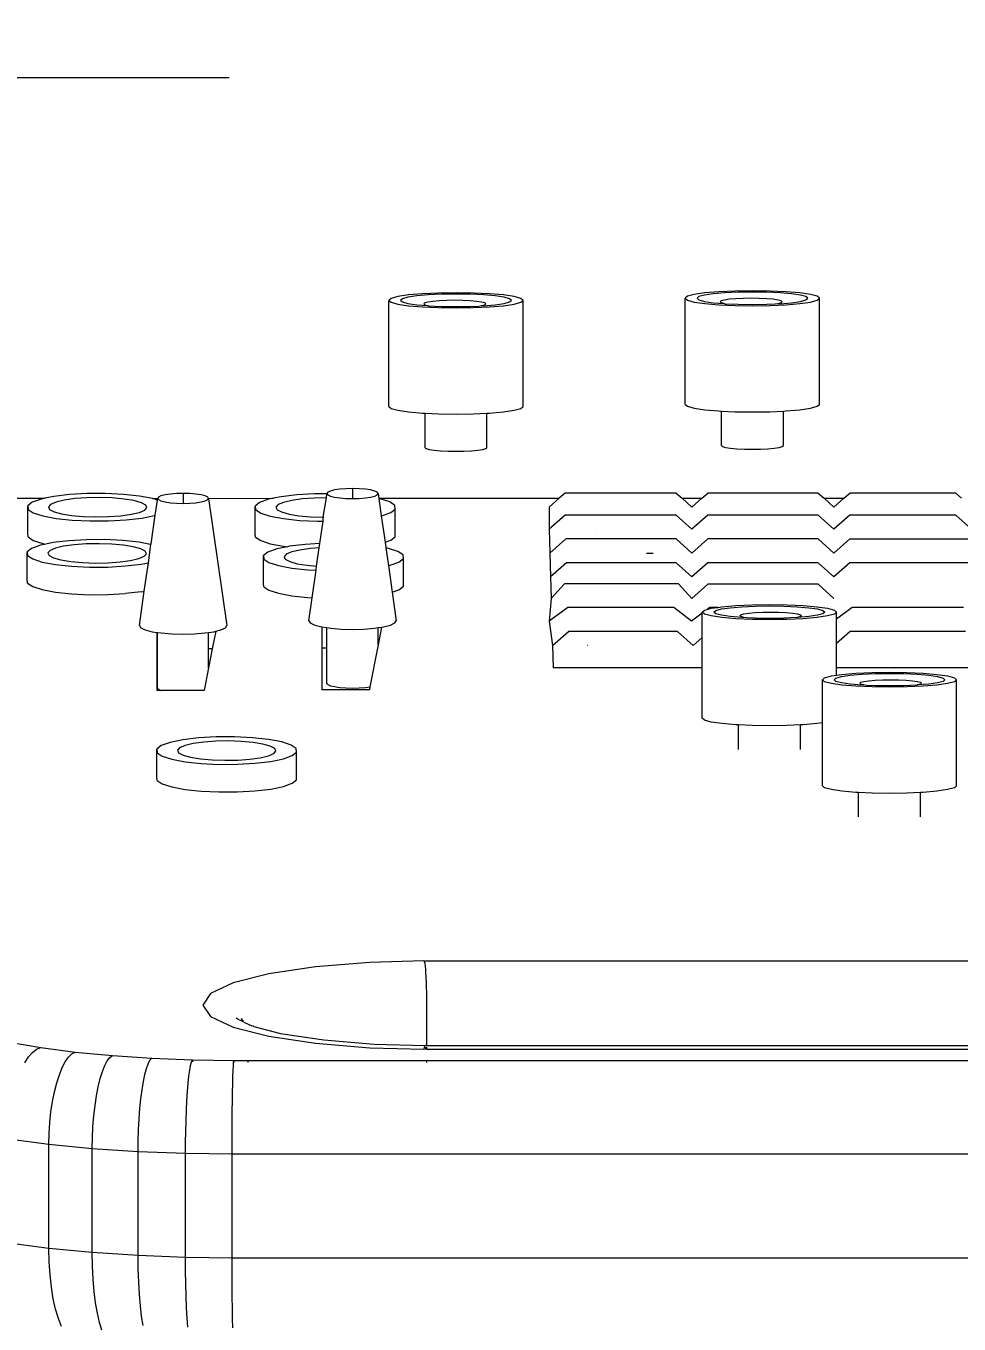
# Model space of a CAD drawing. Header units: millimetres. Extents: x 3552052 to 4144896, y -707811 to -630695.
# Drawn here: x 3697095.2 to 3697214.2, y -691296.4 to -691130.8 of the extents above; entities that cross this region are included whole.
import ezdxf

# ---------------------------------------------------------------- set-up
doc = ezdxf.new("R2010")
doc.units = ezdxf.units.MM
doc.header["$LTSCALE"] = 6
doc.header["$MEASUREMENT"] = 0
doc.layers.get('Defpoints').update_dxf_attribs({"linetype": 'CONTINUOUS', "lineweight": 0})
doc.layers.add('ELE-4M UPS P.SB', color=3, linetype='CONTINUOUS', lineweight=0)
doc.layers.add('EQP', color=6, linetype='CONTINUOUS', lineweight=0)
doc.styles.add('ROMANS', font='romans.shx')
doc.dimstyles.new('AEPL1', dxfattribs={"dimtxt": 100, "dimasz": 75, "dimexe": 25, "dimexo": 50, "dimtad": 0, "dimdec": 0, "dimtxsty": 'ROMANS', "dimcen": 2.5, "dimclrd": 7, "dimclre": 7, "dimclrt": 7, "dimadec": 0, "dimazin": 0, "dimtfac": 1, "dimtdec": 0, "dimtmove": 0, "dimatfit": 3, "dimfxl": 1, "dimlwd": 0, "dimlwe": 0, "dimarcsym": 0})

# ---------------------------------------------------------------- blocks, each defined once
blk = doc.blocks.new('*D188')
at = {"layer": 'Defpoints', "color": 0, "transparency": 16777216}
for p in [(3696598.37, -689428.17), (3697303.87, -689428.17), (3696928.12, -692148.4)]:
    blk.add_point(p, dxfattribs=at)
at = {"layer": 'ELE-4M UPS P.SB', "color": 7, "lineweight": 0, "transparency": 16777216}
for p, q in [((3697253.87, -689428.17), (3696573.37, -689428.17)), ((3696598.37, -689503.17), (3696598.37, -690611.47)), ((3696598.37, -692073.4), (3696598.37, -690965.1)), ((3696878.12, -692148.4), (3696573.37, -692148.4))]:
    blk.add_line(p, q, dxfattribs=at)
at = {"layer": 'ELE-4M UPS P.SB', "color": 7, "transparency": 16777216}
for points in [[(3696585.87, -689503.17), (3696610.87, -689503.17), (3696598.37, -689428.17)], [(3696585.87, -692073.4), (3696610.87, -692073.4), (3696598.37, -692148.4)]]:
    blk.add_solid(points, dxfattribs=at)
at = {"layer": 'ELE-4M UPS P.SB', "color": 7, "lineweight": -3, "transparency": 16777216, "insert": (3696598.37, -690788.28), "char_height": 100, "attachment_point": 5, "rotation": 90, "style": 'ROMANS'}
blk.add_mtext('2720', dxfattribs=at)
blk = doc.blocks.new('Philips+Ultrasound+fr')
at = {"layer": 'EQP'}
for p, q in [((-21.244, 24.646), (-17.469, 24.646)), ((-15.515, 21.978), (-15.543, 21.954)), ((-15.543, 21.954), (-15.515, 21.931)), ((-15.543, 20.673), (-15.543, 21.954)), ((-15.434, 22), (-15.515, 21.978)), ((-15.306, 22.019), (-15.434, 22)), ((-15.379, 21.974), (-15.402, 21.954)), ((-15.402, 21.954), (-15.379, 21.935)), ((-15.312, 21.992), (-15.379, 21.974)), ((-15.206, 22.008), (-15.312, 21.992)), ((-15.138, 22.033), (-15.306, 22.019)), ((-15.067, 22.02), (-15.206, 22.008)), ((-14.942, 22.042), (-15.138, 22.033)), ((-15.011, 21.942), (-15.071, 21.934)), ((-14.906, 22.027), (-15.067, 22.02)), ((-14.934, 21.949), (-15.011, 21.942)), ((-14.732, 22.046), (-14.942, 22.042)), ((-14.844, 21.953), (-14.934, 21.949)), ((-14.732, 22.03), (-14.906, 22.027)), ((-14.747, 21.955), (-14.844, 21.953)), ((-14.65, 21.953), (-14.747, 21.955)), ((-14.523, 22.042), (-14.732, 22.046)), ((-14.559, 22.027), (-14.732, 22.03)), ((-14.56, 21.949), (-14.65, 21.953)), ((-14.483, 21.942), (-14.56, 21.949)), ((-14.398, 22.02), (-14.559, 22.027)), ((-14.327, 22.033), (-14.523, 22.042)), ((-14.423, 21.934), (-14.483, 21.942)), ((-14.259, 22.008), (-14.398, 22.02)), ((-14.159, 22.019), (-14.327, 22.033)), ((-14.153, 21.992), (-14.259, 22.008)), ((-14.03, 22), (-14.159, 22.019)), ((-14.086, 21.974), (-14.153, 21.992)), ((-14.063, 21.954), (-14.086, 21.974)), ((-14.086, 21.935), (-14.063, 21.954)), ((-13.949, 21.978), (-14.03, 22)), ((-13.922, 21.954), (-13.949, 21.978)), ((-13.949, 21.931), (-13.922, 21.954)), ((-13.922, 20.673), (-13.922, 21.954)), ((-11.937, 22.003), (-11.965, 21.979)), ((-11.965, 21.979), (-11.937, 21.956)), ((-11.965, 20.698), (-11.965, 21.979)), ((-11.856, 22.025), (-11.937, 22.003)), ((-11.937, 21.956), (-11.856, 21.934)), ((-11.727, 22.044), (-11.856, 22.025)), ((-11.801, 21.999), (-11.823, 21.979)), ((-11.823, 21.979), (-11.801, 21.96)), ((-11.734, 22.017), (-11.801, 21.999)), ((-11.801, 21.96), (-11.734, 21.942)), ((-11.627, 22.033), (-11.734, 22.017)), ((-11.734, 21.942), (-11.627, 21.926)), ((-11.559, 22.058), (-11.727, 22.044)), ((-11.489, 22.045), (-11.627, 22.033)), ((-11.364, 22.067), (-11.559, 22.058)), ((-11.53, 21.948), (-11.543, 21.937)), ((-11.492, 21.958), (-11.53, 21.948)), ((-11.433, 21.967), (-11.492, 21.958)), ((-11.327, 22.052), (-11.489, 22.045)), ((-11.356, 21.974), (-11.433, 21.967)), ((-11.154, 22.071), (-11.364, 22.067)), ((-11.265, 21.978), (-11.356, 21.974)), ((-11.154, 22.055), (-11.327, 22.052)), ((-11.169, 21.979), (-11.265, 21.978)), ((-11.072, 21.978), (-11.169, 21.979)), ((-10.944, 22.067), (-11.154, 22.071)), ((-10.981, 22.052), (-11.154, 22.055)), ((-10.982, 21.974), (-11.072, 21.978)), ((-10.904, 21.967), (-10.982, 21.974)), ((-10.819, 22.045), (-10.981, 22.052)), ((-10.749, 22.058), (-10.944, 22.067)), ((-10.845, 21.958), (-10.904, 21.967)), ((-10.808, 21.948), (-10.845, 21.958)), ((-10.681, 22.033), (-10.819, 22.045)), ((-10.795, 21.937), (-10.808, 21.948)), ((-10.581, 22.044), (-10.749, 22.058)), ((-10.574, 22.017), (-10.681, 22.033)), ((-10.681, 21.926), (-10.574, 21.942)), ((-10.452, 22.025), (-10.581, 22.044)), ((-10.508, 21.999), (-10.574, 22.017)), ((-10.574, 21.942), (-10.508, 21.96)), ((-10.485, 21.979), (-10.508, 21.999)), ((-10.508, 21.96), (-10.485, 21.979)), ((-10.371, 22.003), (-10.452, 22.025)), ((-10.452, 21.934), (-10.371, 21.956)), ((-10.343, 21.979), (-10.371, 22.003)), ((-10.371, 21.956), (-10.343, 21.979)), ((-10.343, 20.698), (-10.343, 21.979)), ((-15.515, 21.931), (-15.434, 21.909)), ((-15.434, 21.909), (-15.306, 21.89)), ((-15.379, 21.935), (-15.312, 21.917)), ((-15.312, 21.917), (-15.206, 21.901)), ((-15.306, 21.89), (-15.138, 21.875)), ((-15.206, 21.901), (-15.071, 21.891)), ((-15.138, 21.875), (-14.942, 21.866)), ((-15.108, 21.923), (-15.121, 21.913)), ((-15.121, 21.913), (-15.108, 21.902)), ((-15.071, 21.934), (-15.108, 21.923)), ((-15.108, 21.902), (-15.071, 21.891)), ((-15.071, 21.891), (-15.067, 21.889)), ((-15.067, 21.889), (-14.906, 21.882)), ((-14.942, 21.866), (-14.732, 21.863)), ((-14.906, 21.882), (-14.732, 21.879)), ((-14.732, 21.879), (-14.559, 21.882)), ((-14.732, 21.863), (-14.523, 21.866)), ((-14.559, 21.882), (-14.458, 21.886)), ((-14.523, 21.866), (-14.327, 21.875)), ((-14.458, 21.886), (-14.423, 21.891)), ((-14.386, 21.923), (-14.423, 21.934)), ((-14.423, 21.891), (-14.386, 21.902)), ((-14.423, 21.891), (-14.398, 21.889)), ((-14.398, 21.889), (-14.259, 21.901)), ((-14.373, 21.913), (-14.386, 21.923)), ((-14.386, 21.902), (-14.373, 21.913)), ((-14.327, 21.875), (-14.159, 21.89)), ((-14.259, 21.901), (-14.153, 21.917)), ((-14.159, 21.89), (-14.03, 21.909)), ((-14.153, 21.917), (-14.086, 21.935)), ((-14.03, 21.909), (-13.949, 21.931)), ((-11.856, 21.934), (-11.727, 21.915)), ((-11.727, 21.915), (-11.559, 21.9)), ((-11.627, 21.926), (-11.492, 21.916)), ((-11.559, 21.9), (-11.364, 21.891)), ((-11.543, 21.937), (-11.53, 21.927)), ((-11.53, 21.927), (-11.492, 21.916)), ((-11.492, 21.916), (-11.489, 21.914)), ((-11.489, 21.914), (-11.327, 21.907)), ((-11.364, 21.891), (-11.154, 21.888)), ((-11.327, 21.907), (-11.154, 21.904)), ((-11.154, 21.904), (-10.981, 21.907)), ((-11.154, 21.888), (-10.944, 21.891)), ((-10.981, 21.907), (-10.88, 21.911)), ((-10.944, 21.891), (-10.749, 21.9)), ((-10.88, 21.911), (-10.845, 21.916)), ((-10.845, 21.916), (-10.808, 21.927)), ((-10.845, 21.916), (-10.819, 21.914)), ((-10.819, 21.914), (-10.681, 21.926)), ((-10.808, 21.927), (-10.795, 21.937)), ((-10.749, 21.9), (-10.581, 21.915)), ((-10.581, 21.915), (-10.452, 21.934)), ((-11.965, 20.698), (-11.937, 20.675)), ((-10.371, 20.675), (-10.343, 20.698)), ((-15.543, 20.673), (-15.515, 20.65)), ((-15.515, 20.65), (-15.434, 20.628)), ((-15.434, 20.628), (-15.306, 20.609)), ((-15.306, 20.609), (-15.138, 20.594)), ((-15.138, 20.594), (-15.106, 20.593)), ((-15.106, 20.175), (-15.106, 20.593)), ((-15.106, 20.593), (-14.942, 20.585)), ((-14.942, 20.585), (-14.732, 20.582)), ((-14.732, 20.582), (-14.523, 20.585)), ((-14.523, 20.585), (-14.359, 20.593)), ((-14.359, 20.593), (-14.327, 20.594)), ((-14.359, 20.175), (-14.359, 20.593)), ((-14.327, 20.594), (-14.159, 20.609)), ((-14.159, 20.609), (-14.03, 20.628)), ((-14.03, 20.628), (-13.949, 20.65)), ((-13.949, 20.65), (-13.922, 20.673)), ((-11.937, 20.675), (-11.856, 20.653)), ((-11.856, 20.653), (-11.727, 20.634)), ((-11.727, 20.634), (-11.559, 20.619)), ((-11.559, 20.619), (-11.528, 20.618)), ((-11.528, 20.2), (-11.528, 20.618)), ((-11.528, 20.618), (-11.364, 20.61)), ((-11.364, 20.61), (-11.154, 20.607)), ((-11.154, 20.607), (-10.944, 20.61)), ((-10.944, 20.61), (-10.78, 20.618)), ((-10.78, 20.618), (-10.749, 20.619)), ((-10.78, 20.2), (-10.78, 20.618)), ((-10.749, 20.619), (-10.581, 20.634)), ((-10.581, 20.634), (-10.452, 20.653)), ((-10.452, 20.653), (-10.371, 20.675)), ((-15.106, 20.175), (-15.093, 20.164)), ((-15.093, 20.164), (-15.056, 20.154)), ((-15.056, 20.154), (-14.997, 20.145)), ((-14.997, 20.145), (-14.919, 20.139)), ((-14.919, 20.139), (-14.829, 20.134)), ((-14.829, 20.134), (-14.732, 20.133)), ((-14.732, 20.133), (-14.636, 20.134)), ((-14.636, 20.134), (-14.545, 20.139)), ((-14.545, 20.139), (-14.468, 20.145)), ((-14.468, 20.145), (-14.409, 20.154)), ((-14.409, 20.154), (-14.371, 20.164)), ((-14.371, 20.164), (-14.359, 20.175)), ((-11.528, 20.2), (-11.515, 20.189)), ((-11.515, 20.189), (-11.478, 20.179)), ((-11.478, 20.179), (-11.418, 20.17)), ((-11.418, 20.17), (-11.341, 20.163)), ((-11.341, 20.163), (-11.251, 20.159)), ((-11.251, 20.159), (-11.154, 20.158)), ((-11.154, 20.158), (-11.057, 20.159)), ((-11.057, 20.159), (-10.967, 20.163)), ((-10.967, 20.163), (-10.89, 20.17)), ((-10.89, 20.17), (-10.83, 20.179)), ((-10.83, 20.179), (-10.793, 20.189)), ((-10.793, 20.189), (-10.78, 20.2)), ((-19.399, 19.609), (-19.589, 19.586)), ((-19.186, 19.621), (-19.399, 19.609)), ((-18.964, 19.622), (-19.186, 19.621)), ((-18.748, 19.612), (-18.964, 19.622)), ((-18.554, 19.591), (-18.748, 19.612)), ((-18.294, 19.594), (-18.325, 19.579)), ((-18.245, 19.606), (-18.294, 19.594)), ((-18.181, 19.616), (-18.245, 19.606)), ((-18.107, 19.622), (-18.181, 19.616)), ((-18.027, 19.624), (-18.107, 19.622)), ((-17.947, 19.622), (-18.027, 19.624)), ((-18.027, 19.624), (-18.027, 19.503)), ((-17.873, 19.616), (-17.947, 19.622)), ((-17.809, 19.606), (-17.873, 19.616)), ((-17.76, 19.594), (-17.809, 19.606)), ((-17.729, 19.579), (-17.76, 19.594)), ((-16.653, 19.606), (-16.843, 19.583)), ((-16.44, 19.618), (-16.653, 19.606)), ((-16.29, 19.618), (-16.44, 19.618)), ((-16.297, 19.569), (-16.29, 19.618)), ((-16.279, 19.637), (-16.29, 19.622)), ((-16.29, 19.622), (-16.279, 19.606)), ((-16.29, 19.618), (-16.29, 19.622)), ((-16.248, 19.652), (-16.279, 19.637)), ((-16.279, 19.606), (-16.248, 19.592)), ((-16.199, 19.665), (-16.248, 19.652)), ((-16.248, 19.592), (-16.199, 19.579)), ((-16.136, 19.674), (-16.199, 19.665)), ((-16.061, 19.68), (-16.136, 19.674)), ((-15.981, 19.682), (-16.061, 19.68)), ((-15.902, 19.68), (-15.981, 19.682)), ((-15.981, 19.682), (-15.981, 19.561)), ((-15.827, 19.674), (-15.902, 19.68)), ((-15.763, 19.665), (-15.827, 19.674)), ((-15.714, 19.652), (-15.763, 19.665)), ((-15.763, 19.579), (-15.714, 19.592)), ((-15.684, 19.637), (-15.714, 19.652)), ((-15.714, 19.592), (-15.684, 19.606)), ((-15.673, 19.622), (-15.684, 19.637)), ((-15.684, 19.606), (-15.673, 19.622)), ((-15.673, 19.622), (-15.665, 19.564)), ((-13.416, 19.628), (-13.487, 19.564)), ((-12.074, 19.628), (-13.416, 19.628)), ((-12.074, 19.628), (-12.003, 19.564)), ((-11.764, 19.564), (-11.694, 19.628)), ((-10.36, 19.628), (-11.694, 19.628)), ((-10.36, 19.628), (-10.289, 19.564)), ((-10.05, 19.564), (-9.979, 19.628)), ((-8.7, 19.628), (-9.979, 19.628)), ((-8.7, 19.628), (-8.629, 19.564)), ((-21.244, 19.564), (-19.698, 19.564)), ((-19.849, 19.517), (-19.902, 19.475)), ((-19.902, 19.475), (-19.898, 19.431)), ((-19.902, 19.141), (-19.902, 19.475)), ((-19.742, 19.555), (-19.849, 19.517)), ((-19.698, 19.564), (-19.742, 19.555)), ((-19.589, 19.586), (-19.698, 19.564)), ((-19.626, 19.491), (-19.652, 19.461)), ((-19.652, 19.461), (-19.638, 19.43)), ((-19.561, 19.518), (-19.626, 19.491)), ((-19.462, 19.542), (-19.561, 19.518)), ((-19.335, 19.56), (-19.462, 19.542)), ((-19.189, 19.57), (-19.335, 19.56)), ((-19.035, 19.573), (-19.189, 19.57)), ((-18.882, 19.568), (-19.035, 19.573)), ((-18.74, 19.555), (-18.882, 19.568)), ((-18.621, 19.536), (-18.74, 19.555)), ((-18.531, 19.511), (-18.621, 19.536)), ((-18.394, 19.56), (-18.554, 19.591)), ((-18.477, 19.482), (-18.531, 19.511)), ((-18.489, 19.422), (-18.463, 19.452)), ((-18.463, 19.452), (-18.477, 19.482)), ((-18.394, 19.56), (-18.335, 19.563)), ((-18.338, 19.542), (-18.394, 19.56)), ((-18.364, 19.361), (-18.338, 19.542)), ((-18.338, 19.542), (-18.335, 19.563)), ((-18.325, 19.579), (-18.335, 19.563)), ((-18.335, 19.563), (-18.325, 19.548)), ((-18.325, 19.548), (-18.294, 19.533)), ((-18.294, 19.533), (-18.245, 19.521)), ((-18.245, 19.521), (-18.181, 19.511)), ((-18.181, 19.511), (-18.107, 19.505)), ((-18.107, 19.505), (-18.027, 19.503)), ((-18.027, 19.503), (-17.947, 19.505)), ((-17.947, 19.505), (-17.873, 19.511)), ((-17.873, 19.511), (-17.809, 19.521)), ((-17.809, 19.521), (-17.76, 19.533)), ((-17.76, 19.533), (-17.729, 19.548)), ((-17.719, 19.563), (-17.729, 19.579)), ((-17.729, 19.548), (-17.719, 19.563)), ((-17.719, 19.563), (-16.936, 19.564)), ((-17.719, 19.563), (-17.499, 18.027)), ((-17.104, 19.514), (-17.157, 19.471)), ((-17.157, 19.471), (-17.152, 19.428)), ((-17.157, 19.138), (-17.157, 19.471)), ((-16.997, 19.552), (-17.104, 19.514)), ((-16.936, 19.564), (-16.997, 19.552)), ((-16.843, 19.583), (-16.936, 19.564)), ((-16.88, 19.488), (-16.906, 19.457)), ((-16.906, 19.457), (-16.892, 19.427)), ((-16.815, 19.515), (-16.88, 19.488)), ((-16.716, 19.539), (-16.815, 19.515)), ((-16.589, 19.556), (-16.716, 19.539)), ((-16.444, 19.567), (-16.589, 19.556)), ((-16.297, 19.569), (-16.444, 19.567)), ((-16.335, 19.336), (-16.297, 19.569)), ((-16.199, 19.579), (-16.136, 19.569)), ((-16.136, 19.569), (-16.061, 19.563)), ((-16.061, 19.563), (-15.981, 19.561)), ((-15.981, 19.561), (-15.902, 19.563)), ((-15.902, 19.563), (-15.827, 19.569)), ((-15.827, 19.569), (-15.763, 19.579)), ((-15.665, 19.564), (-13.487, 19.564)), ((-15.665, 19.564), (-15.664, 19.56)), ((-15.648, 19.557), (-15.664, 19.56)), ((-15.664, 19.56), (-15.635, 19.353)), ((-15.533, 19.52), (-15.648, 19.557)), ((-15.472, 19.478), (-15.533, 19.52)), ((-15.52, 19.392), (-15.467, 19.435)), ((-15.467, 19.435), (-15.472, 19.478)), ((-15.467, 19.101), (-15.467, 19.435)), ((-13.487, 19.564), (-13.606, 19.457)), ((-13.606, 19.457), (-13.606, 19.19)), ((-12.003, 19.564), (-11.764, 19.564)), ((-12.003, 19.564), (-11.884, 19.457)), ((-11.884, 19.457), (-11.764, 19.564)), ((-10.289, 19.564), (-10.05, 19.564)), ((-10.289, 19.564), (-10.17, 19.457)), ((-10.17, 19.457), (-10.05, 19.564)), ((-19.898, 19.431), (-19.836, 19.389)), ((-19.836, 19.389), (-19.721, 19.352)), ((-19.721, 19.352), (-19.561, 19.322)), ((-19.638, 19.43), (-19.584, 19.402)), ((-19.584, 19.402), (-19.494, 19.377)), ((-19.561, 19.322), (-19.366, 19.301)), ((-19.494, 19.377), (-19.374, 19.358)), ((-19.374, 19.358), (-19.233, 19.345)), ((-19.366, 19.301), (-19.151, 19.291)), ((-19.233, 19.345), (-19.08, 19.34)), ((-19.151, 19.291), (-18.929, 19.292)), ((-19.08, 19.34), (-18.926, 19.343)), ((-18.929, 19.292), (-18.716, 19.304)), ((-18.926, 19.343), (-18.78, 19.353)), ((-18.78, 19.353), (-18.653, 19.371)), ((-18.716, 19.304), (-18.526, 19.326)), ((-18.653, 19.371), (-18.554, 19.394)), ((-18.554, 19.394), (-18.489, 19.422)), ((-18.526, 19.326), (-18.373, 19.358)), ((-18.413, 19.016), (-18.364, 19.361)), ((-18.373, 19.358), (-18.364, 19.361)), ((-17.152, 19.428), (-17.09, 19.386)), ((-17.09, 19.386), (-16.975, 19.349)), ((-16.975, 19.349), (-16.815, 19.319)), ((-16.892, 19.427), (-16.838, 19.399)), ((-16.838, 19.399), (-16.748, 19.374)), ((-16.815, 19.319), (-16.621, 19.298)), ((-16.748, 19.374), (-16.629, 19.354)), ((-16.629, 19.354), (-16.488, 19.342)), ((-16.621, 19.298), (-16.405, 19.287)), ((-16.488, 19.342), (-16.335, 19.336)), ((-16.405, 19.287), (-16.337, 19.288)), ((-16.376, 19.018), (-16.337, 19.288)), ((-16.337, 19.288), (-16.335, 19.336)), ((-16.335, 19.336), (-16.33, 19.337)), ((-15.635, 19.353), (-15.627, 19.354)), ((-15.635, 19.353), (-15.589, 19.034)), ((-15.627, 19.354), (-15.52, 19.392)), ((-13.415, 19.362), (-13.606, 19.19)), ((-12.074, 19.362), (-13.415, 19.362)), ((-11.884, 19.19), (-12.074, 19.362)), ((-11.694, 19.362), (-11.884, 19.19)), ((-10.36, 19.362), (-11.694, 19.362)), ((-10.17, 19.19), (-10.36, 19.362)), ((-9.979, 19.362), (-10.17, 19.19)), ((-8.7, 19.362), (-9.979, 19.362)), ((-8.7, 19.362), (-8.51, 19.19)), ((-19.898, 19.098), (-19.902, 19.141)), ((-17.152, 19.095), (-17.157, 19.138)), ((-13.606, 19.19), (-13.598, 18.903)), ((-13.034, 19.19), (-13.031, 19.19)), ((-19.898, 19.098), (-19.836, 19.056)), ((-19.75, 18.998), (-19.857, 18.96)), ((-19.836, 19.056), (-19.721, 19.019)), ((-19.683, 19.012), (-19.75, 18.998)), ((-19.721, 19.019), (-19.683, 19.012)), ((-19.596, 19.029), (-19.683, 19.012)), ((-19.406, 19.052), (-19.596, 19.029)), ((-19.469, 18.985), (-19.568, 18.961)), ((-19.342, 19.002), (-19.469, 18.985)), ((-19.193, 19.064), (-19.406, 19.052)), ((-19.197, 19.013), (-19.342, 19.002)), ((-19.042, 19.016), (-19.197, 19.013)), ((-18.971, 19.065), (-19.193, 19.064)), ((-18.889, 19.011), (-19.042, 19.016)), ((-18.756, 19.055), (-18.971, 19.065)), ((-18.748, 18.998), (-18.889, 19.011)), ((-18.561, 19.034), (-18.756, 19.055)), ((-18.628, 18.979), (-18.748, 18.998)), ((-18.539, 18.954), (-18.628, 18.979)), ((-18.439, 19.011), (-18.561, 19.034)), ((-18.446, 18.787), (-18.415, 19.006)), ((-18.439, 19.011), (-18.413, 19.016)), ((-18.415, 19.006), (-18.439, 19.011)), ((-18.415, 19.006), (-18.413, 19.016)), ((-17.152, 19.095), (-17.09, 19.053)), ((-17.09, 19.053), (-16.975, 19.015)), ((-16.975, 19.015), (-16.815, 18.985)), ((-16.767, 18.98), (-16.897, 18.954)), ((-16.815, 18.985), (-16.767, 18.98)), ((-16.744, 18.985), (-16.767, 18.98)), ((-16.554, 19.007), (-16.744, 18.985)), ((-16.376, 19.018), (-16.554, 19.007)), ((-16.383, 18.966), (-16.49, 18.958)), ((-16.415, 18.746), (-16.383, 18.966)), ((-16.383, 18.966), (-16.376, 19.018)), ((-15.589, 19.034), (-15.52, 19.059)), ((-15.589, 19.034), (-15.579, 18.965)), ((-15.549, 18.959), (-15.579, 18.965)), ((-15.579, 18.965), (-15.549, 18.752)), ((-15.52, 19.059), (-15.467, 19.101)), ((-13.598, 18.903), (-13.407, 19.074)), ((-12.074, 19.074), (-13.407, 19.074)), ((-12.074, 19.074), (-11.884, 18.903)), ((-11.884, 18.903), (-11.694, 19.074)), ((-10.36, 19.074), (-11.694, 19.074)), ((-10.36, 19.074), (-10.17, 18.903)), ((-10.17, 18.903), (-9.979, 19.074)), ((-9.979, 19.074), (-6.615, 19.074)), ((-19.857, 18.96), (-19.91, 18.918)), ((-19.91, 18.918), (-19.905, 18.874)), ((-19.91, 18.584), (-19.91, 18.918)), ((-19.905, 18.874), (-19.843, 18.832)), ((-19.843, 18.832), (-19.728, 18.795)), ((-19.633, 18.934), (-19.659, 18.904)), ((-19.659, 18.904), (-19.645, 18.873)), ((-19.645, 18.873), (-19.591, 18.845)), ((-19.568, 18.961), (-19.633, 18.934)), ((-19.591, 18.845), (-19.501, 18.82)), ((-19.501, 18.82), (-19.382, 18.801)), ((-18.787, 18.796), (-18.66, 18.814)), ((-18.66, 18.814), (-18.561, 18.837)), ((-18.561, 18.837), (-18.496, 18.865)), ((-18.485, 18.925), (-18.539, 18.954)), ((-18.496, 18.865), (-18.47, 18.895)), ((-18.47, 18.895), (-18.485, 18.925)), ((-17.004, 18.915), (-17.057, 18.873)), ((-17.057, 18.873), (-17.053, 18.83)), ((-17.057, 18.54), (-17.057, 18.873)), ((-17.053, 18.83), (-16.991, 18.788)), ((-16.897, 18.954), (-17.004, 18.915)), ((-16.781, 18.889), (-16.807, 18.859)), ((-16.807, 18.859), (-16.793, 18.829)), ((-16.793, 18.829), (-16.739, 18.8)), ((-16.716, 18.917), (-16.781, 18.889)), ((-16.617, 18.94), (-16.716, 18.917)), ((-16.49, 18.958), (-16.617, 18.94)), ((-15.434, 18.922), (-15.549, 18.959)), ((-15.372, 18.88), (-15.434, 18.922)), ((-15.421, 18.794), (-15.368, 18.836)), ((-15.368, 18.836), (-15.372, 18.88)), ((-15.368, 18.503), (-15.368, 18.836)), ((-13.598, 18.903), (-13.59, 18.615)), ((-12.433, 18.903), (-12.352, 18.903)), ((-19.728, 18.795), (-19.568, 18.765)), ((-19.568, 18.765), (-19.374, 18.744)), ((-19.382, 18.801), (-19.241, 18.788)), ((-19.374, 18.744), (-19.158, 18.734)), ((-19.241, 18.788), (-19.088, 18.783)), ((-19.158, 18.734), (-18.936, 18.734)), ((-19.088, 18.783), (-18.933, 18.785)), ((-18.936, 18.734), (-18.723, 18.747)), ((-18.933, 18.785), (-18.787, 18.796)), ((-18.723, 18.747), (-18.534, 18.769)), ((-18.534, 18.769), (-18.446, 18.787)), ((-18.495, 18.444), (-18.446, 18.787)), ((-16.991, 18.788), (-16.876, 18.751)), ((-16.876, 18.751), (-16.716, 18.72)), ((-16.739, 18.8), (-16.649, 18.775)), ((-16.716, 18.72), (-16.521, 18.7)), ((-16.649, 18.775), (-16.529, 18.756)), ((-16.529, 18.756), (-16.415, 18.746)), ((-16.521, 18.7), (-16.422, 18.695)), ((-16.469, 18.364), (-16.422, 18.695)), ((-16.422, 18.695), (-16.415, 18.746)), ((-15.549, 18.752), (-15.528, 18.756)), ((-15.549, 18.752), (-15.503, 18.431)), ((-15.528, 18.756), (-15.421, 18.794)), ((-13.399, 18.787), (-13.59, 18.615)), ((-12.074, 18.787), (-13.399, 18.787)), ((-12.074, 18.787), (-11.884, 18.615)), ((-11.694, 18.787), (-11.884, 18.615)), ((-10.36, 18.787), (-11.694, 18.787)), ((-10.36, 18.787), (-10.17, 18.615)), ((-9.979, 18.787), (-10.17, 18.615)), ((-7.332, 18.787), (-9.979, 18.787)), ((-19.905, 18.541), (-19.91, 18.584)), ((-19.905, 18.541), (-19.843, 18.499)), ((-19.843, 18.499), (-19.728, 18.462)), ((-17.053, 18.496), (-17.057, 18.54)), ((-17.053, 18.496), (-16.991, 18.454)), ((-15.421, 18.461), (-15.368, 18.503)), ((-13.59, 18.615), (-13.582, 18.354)), ((-13.421, 18.53), (-13.582, 18.354)), ((-12.048, 18.53), (-13.421, 18.53)), ((-12.048, 18.53), (-11.884, 18.354)), ((-11.694, 18.526), (-11.884, 18.354)), ((-10.36, 18.526), (-11.694, 18.526)), ((-10.36, 18.526), (-10.17, 18.354)), ((-19.728, 18.462), (-19.568, 18.432)), ((-19.568, 18.432), (-19.374, 18.411)), ((-19.374, 18.411), (-19.158, 18.4)), ((-19.158, 18.4), (-18.936, 18.401)), ((-18.936, 18.401), (-18.723, 18.413)), ((-18.534, 18.436), (-18.723, 18.413)), ((-18.554, 18.027), (-18.495, 18.444)), ((-18.534, 18.436), (-18.495, 18.444)), ((-16.991, 18.454), (-16.876, 18.417)), ((-16.876, 18.417), (-16.716, 18.387)), ((-16.716, 18.387), (-16.521, 18.366)), ((-16.521, 18.366), (-16.469, 18.364)), ((-16.509, 18.086), (-16.469, 18.364)), ((-15.503, 18.431), (-15.421, 18.461)), ((-15.503, 18.431), (-15.454, 18.086)), ((-13.582, 18.354), (-13.606, 18.081)), ((-13.383, 18.247), (-13.606, 18.081)), ((-12.103, 18.247), (-13.383, 18.247)), ((-11.888, 18.081), (-12.103, 18.247)), ((-11.759, 18.19), (-11.731, 18.214)), ((-11.731, 18.166), (-11.759, 18.19)), ((-11.759, 18.178), (-11.759, 18.19)), ((-11.731, 18.214), (-11.701, 18.222)), ((-11.667, 18.247), (-11.701, 18.222)), ((-11.701, 18.222), (-11.651, 18.236)), ((-11.569, 18.247), (-11.667, 18.247)), ((-11.651, 18.236), (-11.569, 18.247)), ((-11.618, 18.19), (-11.595, 18.209)), ((-11.595, 18.17), (-11.618, 18.19)), ((-11.595, 18.209), (-11.528, 18.228)), ((-11.569, 18.247), (-11.522, 18.254)), ((-11.528, 18.228), (-11.422, 18.243)), ((-11.522, 18.254), (-11.354, 18.269)), ((-11.422, 18.243), (-11.283, 18.255)), ((-11.354, 18.269), (-11.158, 18.278)), ((-11.283, 18.255), (-11.122, 18.263)), ((-11.198, 18.178), (-11.121, 18.185)), ((-11.158, 18.278), (-10.948, 18.281)), ((-11.122, 18.263), (-10.948, 18.265)), ((-11.121, 18.185), (-11.03, 18.189)), ((-11.03, 18.189), (-10.934, 18.19)), ((-10.948, 18.281), (-10.739, 18.278)), ((-10.948, 18.265), (-10.775, 18.263)), ((-10.934, 18.19), (-10.837, 18.189)), ((-10.837, 18.189), (-10.747, 18.185)), ((-10.775, 18.263), (-10.614, 18.255)), ((-10.747, 18.185), (-10.669, 18.178)), ((-10.739, 18.278), (-10.543, 18.269)), ((-10.614, 18.255), (-10.475, 18.243)), ((-10.543, 18.269), (-10.375, 18.254)), ((-10.475, 18.243), (-10.369, 18.228)), ((-10.375, 18.254), (-10.246, 18.236)), ((-10.369, 18.228), (-10.302, 18.209)), ((-10.302, 18.209), (-10.279, 18.19)), ((-10.279, 18.19), (-10.302, 18.17)), ((-10.246, 18.236), (-10.165, 18.214)), ((-10.165, 18.214), (-10.138, 18.19)), ((-10.138, 18.19), (-10.165, 18.166)), ((-9.951, 18.247), (-10.138, 18.105)), ((-10.138, 18.105), (-10.138, 18.19)), ((-8.607, 18.247), (-9.951, 18.247)), ((-18.554, 18.027), (-18.536, 18.001)), ((-17.517, 18.001), (-17.499, 18.027)), ((-16.509, 18.086), (-16.491, 18.059)), ((-16.491, 18.059), (-16.438, 18.034)), ((-16.438, 18.034), (-16.354, 18.013)), ((-15.608, 18.013), (-15.525, 18.034)), ((-15.525, 18.034), (-15.472, 18.059)), ((-15.472, 18.059), (-15.454, 18.086)), ((-13.606, 18.081), (-13.566, 17.787)), ((-11.759, 18.178), (-11.888, 18.081)), ((-11.759, 17.884), (-11.759, 18.178)), ((-11.651, 18.144), (-11.731, 18.166)), ((-11.522, 18.125), (-11.651, 18.144)), ((-11.528, 18.152), (-11.595, 18.17)), ((-11.422, 18.137), (-11.528, 18.152)), ((-11.354, 18.111), (-11.522, 18.125)), ((-11.283, 18.125), (-11.422, 18.137)), ((-11.158, 18.102), (-11.354, 18.111)), ((-11.307, 18.148), (-11.295, 18.159)), ((-11.295, 18.137), (-11.307, 18.148)), ((-11.295, 18.159), (-11.257, 18.169)), ((-11.257, 18.127), (-11.295, 18.137)), ((-11.257, 18.127), (-11.283, 18.125)), ((-11.257, 18.169), (-11.198, 18.178)), ((-11.222, 18.122), (-11.257, 18.127)), ((-11.122, 18.117), (-11.222, 18.122)), ((-10.948, 18.099), (-11.158, 18.102)), ((-10.948, 18.115), (-11.122, 18.117)), ((-10.775, 18.117), (-10.948, 18.115)), ((-10.739, 18.102), (-10.948, 18.099)), ((-10.614, 18.125), (-10.775, 18.117)), ((-10.543, 18.111), (-10.739, 18.102)), ((-10.669, 18.178), (-10.61, 18.169)), ((-10.61, 18.127), (-10.614, 18.125)), ((-10.61, 18.169), (-10.573, 18.159)), ((-10.573, 18.137), (-10.61, 18.127)), ((-10.475, 18.137), (-10.61, 18.127)), ((-10.573, 18.159), (-10.56, 18.148)), ((-10.56, 18.148), (-10.573, 18.137)), ((-10.375, 18.125), (-10.543, 18.111)), ((-10.369, 18.152), (-10.475, 18.137)), ((-10.246, 18.144), (-10.375, 18.125)), ((-10.302, 18.17), (-10.369, 18.152)), ((-10.165, 18.166), (-10.246, 18.144)), ((-10.138, 17.815), (-10.138, 18.105)), ((-18.536, 18.001), (-18.484, 17.976)), ((-18.484, 17.976), (-18.4, 17.954)), ((-18.4, 17.954), (-18.345, 17.946)), ((-18.345, 17.946), (-18.345, 17.745)), ((-18.345, 17.946), (-18.335, 17.945)), ((-18.335, 17.745), (-18.335, 17.945)), ((-18.335, 17.945), (-18.291, 17.938)), ((-18.291, 17.938), (-18.163, 17.928)), ((-18.163, 17.928), (-18.027, 17.924)), ((-18.027, 17.924), (-17.89, 17.928)), ((-17.89, 17.928), (-17.763, 17.938)), ((-17.763, 17.938), (-17.719, 17.945)), ((-17.719, 17.945), (-17.654, 17.954)), ((-17.719, 17.745), (-17.719, 17.945)), ((-17.633, 17.96), (-17.675, 17.745)), ((-17.654, 17.954), (-17.633, 17.96)), ((-17.633, 17.96), (-17.57, 17.976)), ((-17.57, 17.976), (-17.517, 18.001)), ((-16.354, 18.013), (-16.29, 18.003)), ((-16.354, 18.013), (-16.352, 17.755)), ((-16.29, 17.755), (-16.29, 18.003)), ((-16.29, 18.003), (-16.245, 17.996)), ((-16.245, 17.996), (-16.118, 17.986)), ((-16.118, 17.986), (-15.981, 17.982)), ((-15.981, 17.982), (-15.845, 17.986)), ((-15.845, 17.986), (-15.718, 17.996)), ((-15.718, 17.996), (-15.673, 18.003)), ((-15.673, 18.003), (-15.632, 18.009)), ((-15.632, 18.009), (-15.673, 17.796)), ((-15.673, 17.796), (-15.673, 18.003)), ((-15.632, 18.009), (-15.608, 18.013)), ((-13.566, 17.787), (-13.374, 17.958)), ((-12.059, 17.958), (-13.374, 17.958)), ((-12.059, 17.958), (-11.868, 17.787)), ((-11.868, 17.787), (-11.759, 17.884)), ((-11.759, 17.518), (-11.759, 17.884)), ((-10.138, 17.815), (-9.979, 17.958)), ((-8.58, 17.958), (-9.979, 17.958)), ((-18.335, 17.745), (-18.345, 17.745)), ((-18.345, 17.745), (-18.345, 17.243)), ((-18.335, 17.274), (-18.335, 17.745)), ((-17.675, 17.745), (-17.719, 17.745)), ((-17.719, 17.518), (-17.719, 17.745)), ((-17.675, 17.745), (-17.719, 17.518)), ((-16.29, 17.755), (-16.352, 17.755)), ((-16.352, 17.755), (-16.352, 17.253)), ((-16.29, 17.333), (-16.29, 17.755)), ((-15.673, 17.796), (-15.772, 17.289)), ((-13.566, 17.787), (-13.559, 17.518)), ((-13.14, 17.787), (-13.144, 17.787)), ((-10.138, 17.518), (-10.138, 17.815)), ((-17.719, 17.518), (-17.772, 17.243)), ((-11.759, 17.518), (-13.559, 17.518)), ((-11.759, 16.909), (-11.759, 17.518)), ((-10.31, 17.374), (-10.282, 17.398)), ((-10.282, 17.398), (-10.201, 17.42)), ((-10.201, 17.42), (-10.138, 17.429)), ((-10.146, 17.393), (-10.079, 17.412)), ((-10.138, 17.429), (-10.138, 17.518)), ((-7.884, 17.518), (-10.138, 17.518)), ((-10.138, 17.429), (-10.073, 17.438)), ((-10.079, 17.412), (-9.973, 17.427)), ((-10.073, 17.438), (-9.905, 17.453)), ((-9.973, 17.427), (-9.834, 17.439)), ((-9.905, 17.453), (-9.709, 17.462)), ((-9.834, 17.439), (-9.672, 17.447)), ((-9.709, 17.462), (-9.499, 17.465)), ((-9.672, 17.447), (-9.499, 17.449)), ((-9.499, 17.465), (-9.289, 17.462)), ((-9.499, 17.449), (-9.326, 17.447)), ((-9.326, 17.447), (-9.165, 17.439)), ((-9.289, 17.462), (-9.094, 17.453)), ((-9.165, 17.439), (-9.026, 17.427)), ((-9.094, 17.453), (-8.926, 17.438)), ((-9.026, 17.427), (-8.92, 17.412)), ((-8.926, 17.438), (-8.797, 17.42)), ((-8.92, 17.412), (-8.853, 17.393)), ((-8.797, 17.42), (-8.716, 17.398)), ((-8.716, 17.398), (-8.689, 17.374)), ((-18.294, 17.244), (-18.345, 17.243)), ((-18.325, 17.259), (-18.335, 17.274)), ((-18.325, 17.259), (-18.294, 17.244)), ((-18.294, 17.244), (-18.291, 17.243)), ((-17.772, 17.243), (-18.291, 17.243)), ((-15.778, 17.253), (-16.352, 17.253)), ((-16.279, 17.317), (-16.29, 17.333)), ((-16.279, 17.317), (-16.248, 17.302)), ((-16.248, 17.302), (-16.199, 17.29)), ((-16.199, 17.29), (-16.136, 17.28)), ((-16.136, 17.28), (-16.061, 17.274)), ((-16.061, 17.274), (-15.981, 17.272)), ((-15.981, 17.272), (-15.902, 17.274)), ((-15.902, 17.274), (-15.827, 17.28)), ((-15.827, 17.28), (-15.772, 17.289)), ((-15.772, 17.289), (-15.778, 17.253)), ((-10.282, 17.35), (-10.31, 17.374)), ((-10.31, 16.854), (-10.31, 17.374)), ((-10.201, 17.328), (-10.282, 17.35)), ((-10.073, 17.309), (-10.201, 17.328)), ((-10.169, 17.374), (-10.146, 17.393)), ((-10.146, 17.354), (-10.169, 17.374)), ((-10.079, 17.336), (-10.146, 17.354)), ((-9.973, 17.321), (-10.079, 17.336)), ((-9.905, 17.295), (-10.073, 17.309)), ((-9.834, 17.309), (-9.973, 17.321)), ((-9.709, 17.286), (-9.905, 17.295)), ((-9.858, 17.332), (-9.846, 17.343)), ((-9.846, 17.321), (-9.858, 17.332)), ((-9.846, 17.343), (-9.808, 17.353)), ((-9.808, 17.311), (-9.846, 17.321)), ((-9.808, 17.311), (-9.834, 17.309)), ((-9.808, 17.353), (-9.749, 17.362)), ((-9.773, 17.306), (-9.808, 17.311)), ((-9.672, 17.301), (-9.773, 17.306)), ((-9.749, 17.362), (-9.671, 17.369)), ((-9.499, 17.283), (-9.709, 17.286)), ((-9.499, 17.299), (-9.672, 17.301)), ((-9.671, 17.369), (-9.581, 17.373)), ((-9.581, 17.373), (-9.485, 17.374)), ((-9.326, 17.301), (-9.499, 17.299)), ((-9.289, 17.286), (-9.499, 17.283)), ((-9.485, 17.374), (-9.388, 17.373)), ((-9.388, 17.373), (-9.298, 17.369)), ((-9.165, 17.309), (-9.326, 17.301)), ((-9.298, 17.369), (-9.22, 17.362)), ((-9.094, 17.295), (-9.289, 17.286)), ((-9.22, 17.362), (-9.161, 17.353)), ((-9.161, 17.311), (-9.165, 17.309)), ((-9.161, 17.353), (-9.124, 17.343)), ((-9.124, 17.321), (-9.161, 17.311)), ((-9.026, 17.321), (-9.161, 17.311)), ((-9.124, 17.343), (-9.111, 17.332)), ((-9.111, 17.332), (-9.124, 17.321)), ((-8.926, 17.309), (-9.094, 17.295)), ((-8.92, 17.336), (-9.026, 17.321)), ((-8.797, 17.328), (-8.926, 17.309)), ((-8.853, 17.354), (-8.92, 17.336)), ((-8.853, 17.393), (-8.83, 17.374)), ((-8.83, 17.374), (-8.853, 17.354)), ((-8.716, 17.35), (-8.797, 17.328)), ((-8.689, 17.374), (-8.716, 17.35)), ((-8.689, 16.093), (-8.689, 17.374)), ((-11.731, 16.885), (-11.759, 16.909)), ((-11.651, 16.863), (-11.731, 16.885)), ((-11.522, 16.844), (-11.651, 16.863)), ((-11.354, 16.83), (-11.522, 16.844)), ((-11.322, 16.828), (-11.354, 16.83)), ((-11.321, 16.531), (-11.322, 16.828)), ((-11.158, 16.821), (-11.322, 16.828)), ((-10.948, 16.818), (-11.158, 16.821)), ((-10.739, 16.821), (-10.948, 16.818)), ((-10.575, 16.828), (-10.739, 16.821)), ((-10.543, 16.83), (-10.575, 16.828)), ((-10.575, 16.533), (-10.575, 16.828)), ((-10.375, 16.844), (-10.543, 16.83)), ((-10.31, 16.854), (-10.375, 16.844)), ((-10.31, 16.093), (-10.31, 16.854)), ((-18.185, 16.617), (-18.292, 16.579)), ((-18.032, 16.648), (-18.185, 16.617)), ((-17.842, 16.671), (-18.032, 16.648)), ((-17.778, 16.621), (-17.905, 16.604)), ((-17.629, 16.683), (-17.842, 16.671)), ((-17.632, 16.632), (-17.778, 16.621)), ((-17.478, 16.635), (-17.632, 16.632)), ((-17.407, 16.684), (-17.629, 16.683)), ((-17.325, 16.629), (-17.478, 16.635)), ((-17.191, 16.673), (-17.407, 16.684)), ((-17.183, 16.617), (-17.325, 16.629)), ((-16.997, 16.652), (-17.191, 16.673)), ((-17.064, 16.597), (-17.183, 16.617)), ((-16.837, 16.622), (-16.997, 16.652)), ((-16.722, 16.585), (-16.837, 16.622)), ((-18.292, 16.579), (-18.345, 16.536)), ((-18.345, 16.536), (-18.341, 16.493)), ((-18.345, 16.203), (-18.345, 16.536)), ((-18.341, 16.493), (-18.279, 16.451)), ((-18.069, 16.552), (-18.095, 16.522)), ((-18.095, 16.522), (-18.081, 16.492)), ((-18.081, 16.492), (-18.027, 16.463)), ((-18.004, 16.58), (-18.069, 16.552)), ((-18.027, 16.463), (-17.937, 16.439)), ((-17.905, 16.604), (-18.004, 16.58)), ((-16.974, 16.572), (-17.064, 16.597)), ((-16.997, 16.456), (-16.932, 16.483)), ((-16.92, 16.544), (-16.974, 16.572)), ((-16.932, 16.483), (-16.906, 16.513)), ((-16.906, 16.513), (-16.92, 16.544)), ((-16.816, 16.419), (-16.709, 16.457)), ((-16.66, 16.543), (-16.722, 16.585)), ((-16.709, 16.457), (-16.656, 16.5)), ((-16.656, 16.5), (-16.66, 16.543)), ((-16.656, 16.166), (-16.656, 16.5)), ((-18.279, 16.451), (-18.164, 16.414)), ((-18.164, 16.414), (-18.004, 16.384)), ((-18.004, 16.384), (-17.809, 16.363)), ((-17.937, 16.439), (-17.817, 16.419)), ((-17.817, 16.419), (-17.676, 16.406)), ((-17.809, 16.363), (-17.594, 16.352)), ((-17.676, 16.406), (-17.523, 16.401)), ((-17.594, 16.352), (-17.372, 16.353)), ((-17.523, 16.401), (-17.368, 16.404)), ((-17.372, 16.353), (-17.159, 16.365)), ((-17.368, 16.404), (-17.223, 16.415)), ((-17.223, 16.415), (-17.096, 16.432)), ((-17.159, 16.365), (-16.969, 16.388)), ((-17.096, 16.432), (-16.997, 16.456)), ((-16.969, 16.388), (-16.816, 16.419)), ((-18.341, 16.159), (-18.345, 16.203)), ((-18.341, 16.159), (-18.279, 16.118)), ((-16.709, 16.124), (-16.656, 16.166)), ((-18.279, 16.118), (-18.164, 16.08)), ((-18.164, 16.08), (-18.004, 16.05)), ((-18.004, 16.05), (-17.809, 16.029)), ((-17.809, 16.029), (-17.594, 16.019)), ((-17.594, 16.019), (-17.372, 16.02)), ((-17.372, 16.02), (-17.159, 16.032)), ((-17.159, 16.032), (-16.969, 16.054)), ((-16.969, 16.054), (-16.816, 16.086)), ((-16.816, 16.086), (-16.709, 16.124)), ((-10.282, 16.069), (-10.31, 16.093)), ((-10.201, 16.047), (-10.282, 16.069)), ((-10.073, 16.028), (-10.201, 16.047)), ((-9.905, 16.014), (-10.073, 16.028)), ((-9.873, 16.012), (-9.905, 16.014)), ((-9.873, 15.717), (-9.873, 16.012)), ((-9.709, 16.005), (-9.873, 16.012)), ((-9.499, 16.002), (-9.709, 16.005)), ((-9.289, 16.005), (-9.499, 16.002)), ((-9.125, 16.012), (-9.289, 16.005)), ((-9.094, 16.014), (-9.125, 16.012)), ((-9.125, 15.717), (-9.125, 16.012)), ((-8.926, 16.028), (-9.094, 16.014)), ((-8.797, 16.047), (-8.926, 16.028)), ((-8.716, 16.069), (-8.797, 16.047)), ((-8.689, 16.093), (-8.716, 16.069)), ((-15.772, 13.961), (-16.428, 13.908)), ((-15.119, 13.978), (-15.772, 13.961)), ((-15.115, 13.977), (-15.119, 13.978)), ((-15.111, 13.967), (-15.115, 13.977)), ((-7.521, 13.977), (-15.115, 13.977)), ((-15.106, 13.947), (-15.111, 13.967)), ((-16.991, 13.823), (-17.423, 13.713)), ((-16.428, 13.908), (-16.991, 13.823)), ((-15.102, 13.917), (-15.106, 13.947)), ((-15.098, 13.879), (-15.102, 13.917)), ((-15.095, 13.834), (-15.098, 13.879)), ((-15.091, 13.781), (-15.095, 13.834)), ((-17.423, 13.713), (-17.695, 13.584)), ((-15.089, 13.724), (-15.091, 13.781)), ((-15.087, 13.662), (-15.089, 13.724)), ((-15.085, 13.597), (-15.087, 13.662)), ((-17.695, 13.584), (-17.787, 13.446)), ((-15.084, 13.532), (-15.085, 13.597)), ((-15.084, 13.467), (-15.084, 13.532)), ((-17.787, 13.446), (-17.695, 13.308)), ((-15.084, 12.959), (-15.084, 13.467)), ((-17.695, 13.308), (-17.423, 13.179)), ((-17.423, 13.179), (-16.991, 13.069)), ((-17.352, 13.268), (-17.385, 13.288)), ((-17.352, 13.268), (-17.299, 13.247)), ((-17.299, 13.247), (-17.32, 13.282)), ((-17.295, 13.241), (-17.299, 13.247)), ((-17.295, 13.241), (-17.198, 13.195)), ((-17.178, 13.19), (-17.198, 13.195)), ((-17.174, 13.185), (-17.178, 13.19)), ((-17.174, 13.185), (-16.852, 13.103)), ((-16.991, 13.069), (-16.428, 12.984)), ((-16.852, 13.103), (-16.33, 13.024)), ((-16.33, 13.024), (-15.721, 12.975)), ((-20.123, 12.998), (-19.746, 12.933)), ((-19.893, 12.819), (-19.845, 12.873)), ((-19.845, 12.873), (-19.796, 12.912)), ((-19.796, 12.912), (-19.746, 12.933)), ((-19.746, 12.933), (-19.33, 12.879)), ((-19.411, 12.816), (-19.371, 12.856)), ((-19.371, 12.856), (-19.33, 12.879)), ((-19.33, 12.879), (-18.88, 12.835)), ((-16.428, 12.984), (-15.772, 12.931)), ((-15.772, 12.931), (-15.119, 12.914)), ((-15.721, 12.975), (-15.106, 12.959)), ((-15.115, 12.939), (-15.119, 12.914)), ((-15.119, 12.914), (-15.095, 12.916)), ((-15.111, 12.954), (-15.115, 12.939)), ((-15.106, 12.959), (-15.111, 12.954)), ((-15.102, 12.954), (-15.106, 12.959)), ((-15.106, 12.959), (-15.084, 12.959)), ((-15.095, 12.916), (-15.098, 12.939)), ((-15.095, 12.916), (-15.084, 12.914)), ((-15.084, 12.954), (-15.084, 12.959)), ((-15.084, 12.959), (-7.552, 12.959)), ((-15.084, 12.914), (-15.084, 12.939)), ((-15.084, 12.914), (-7.552, 12.914)), ((-19.938, 12.749), (-19.893, 12.819)), ((-19.487, 12.69), (-19.45, 12.761)), ((-19.45, 12.761), (-19.411, 12.816)), ((-19.001, 12.643), (-18.973, 12.715)), ((-18.973, 12.715), (-18.943, 12.771)), ((-18.943, 12.771), (-18.912, 12.812)), ((-18.912, 12.812), (-18.88, 12.835)), ((-18.88, 12.835), (-18.406, 12.804)), ((-18.468, 12.681), (-18.448, 12.738)), ((-18.448, 12.738), (-18.427, 12.779)), ((-18.427, 12.779), (-18.406, 12.804)), ((-18.406, 12.804), (-17.915, 12.784)), ((-17.946, 12.661), (-17.936, 12.718)), ((-17.936, 12.718), (-17.926, 12.76)), ((-17.926, 12.76), (-17.915, 12.784)), ((-17.915, 12.784), (-17.913, 12.76)), ((-17.915, 12.784), (-17.415, 12.778)), ((-17.423, 12.654), (-17.42, 12.712)), ((-17.42, 12.712), (-17.418, 12.753)), ((-17.418, 12.753), (-17.415, 12.778)), ((-17.415, 12.778), (-17.414, 12.753)), ((-17.415, 12.778), (-17.242, 12.778)), ((-17.242, 12.753), (-17.242, 12.778)), ((-17.242, 12.778), (-15.084, 12.778)), ((-15.084, 12.753), (-15.084, 12.778)), ((-15.084, 12.778), (-7.552, 12.778)), ((-19.553, 12.508), (-19.521, 12.605)), ((-19.521, 12.605), (-19.487, 12.69)), ((-19.051, 12.46), (-19.027, 12.558)), ((-19.027, 12.558), (-19.001, 12.643)), ((-18.505, 12.523), (-18.488, 12.609)), ((-18.488, 12.609), (-18.468, 12.681)), ((-17.965, 12.502), (-17.956, 12.588)), ((-17.956, 12.588), (-17.946, 12.661)), ((-17.428, 12.495), (-17.425, 12.581)), ((-17.425, 12.581), (-17.423, 12.654)), ((-19.603, 12.282), (-19.58, 12.4)), ((-19.58, 12.4), (-19.553, 12.508)), ((-19.072, 12.351), (-19.051, 12.46)), ((-18.536, 12.315), (-18.521, 12.424)), ((-18.521, 12.424), (-18.505, 12.523)), ((-17.98, 12.293), (-17.973, 12.403)), ((-17.973, 12.403), (-17.965, 12.502)), ((-17.431, 12.286), (-17.43, 12.396)), ((-17.43, 12.396), (-17.428, 12.495)), ((-19.622, 12.157), (-19.603, 12.282)), ((-19.104, 12.107), (-19.09, 12.233)), ((-19.09, 12.233), (-19.072, 12.351)), ((-18.548, 12.196), (-18.536, 12.315)), ((-17.986, 12.175), (-17.98, 12.293)), ((-17.433, 12.167), (-17.431, 12.286)), ((-19.636, 12.028), (-19.622, 12.157)), ((-19.115, 11.977), (-19.104, 12.107)), ((-18.564, 11.941), (-18.557, 12.071)), ((-18.557, 12.071), (-18.548, 12.196)), ((-17.991, 12.049), (-17.986, 12.175)), ((-17.434, 12.042), (-17.433, 12.167)), ((-19.644, 11.895), (-19.636, 12.028)), ((-19.121, 11.844), (-19.115, 11.977)), ((-18.569, 11.808), (-18.564, 11.941)), ((-17.997, 11.785), (-17.995, 11.918)), ((-17.995, 11.918), (-17.991, 12.049)), ((-17.436, 11.778), (-17.435, 11.911)), ((-17.435, 11.911), (-17.434, 12.042)), ((-19.647, 11.761), (-20.133, 11.825)), ((-19.647, 11.761), (-19.644, 11.895)), ((-19.124, 11.711), (-19.647, 11.761)), ((-19.647, 10.508), (-19.647, 11.761)), ((-19.124, 11.711), (-19.121, 11.844)), ((-18.571, 11.674), (-18.569, 11.808)), ((-17.998, 11.652), (-17.997, 11.785)), ((-17.436, 11.644), (-17.436, 11.778)), ((-18.571, 11.674), (-19.124, 11.711)), ((-19.123, 10.458), (-19.124, 11.711)), ((-17.998, 11.652), (-18.571, 11.674)), ((-18.57, 10.421), (-18.571, 11.674)), ((-17.436, 11.644), (-17.998, 11.652)), ((-17.998, 10.399), (-17.998, 11.652)), ((17.129, 11.644), (-17.436, 11.644)), ((-17.436, 10.391), (-17.436, 11.644)), ((-19.647, 10.508), (-20.132, 10.572)), ((-19.123, 10.458), (-19.647, 10.508)), ((-19.643, 10.346), (-19.647, 10.508)), ((-19.633, 10.189), (-19.643, 10.346)), ((-18.57, 10.421), (-19.123, 10.458)), ((-19.12, 10.295), (-19.123, 10.458)), ((-17.998, 10.399), (-18.57, 10.421)), ((-18.568, 10.259), (-18.57, 10.421)), ((-17.436, 10.391), (-17.998, 10.399)), ((-17.997, 10.236), (-17.998, 10.399)), ((17.129, 10.391), (-17.436, 10.391)), ((-17.435, 10.229), (-17.436, 10.391)), ((-19.617, 10.039), (-19.633, 10.189)), ((-19.113, 10.138), (-19.12, 10.295)), ((-18.563, 10.102), (-18.568, 10.259)), ((-17.994, 10.079), (-17.997, 10.236)), ((-17.435, 10.072), (-17.435, 10.229)), ((-19.594, 9.9), (-19.617, 10.039)), ((-19.1, 9.989), (-19.113, 10.138)), ((-18.555, 9.953), (-18.563, 10.102)), ((-17.99, 9.931), (-17.994, 10.079)), ((-17.434, 9.923), (-17.435, 10.072)), ((-19.566, 9.773), (-19.594, 9.9)), ((-19.083, 9.85), (-19.1, 9.989)), ((-18.543, 9.814), (-18.555, 9.953)), ((-17.984, 9.792), (-17.99, 9.931)), ((-17.432, 9.785), (-17.434, 9.923)), ((-19.532, 9.661), (-19.566, 9.773)), ((-19.061, 9.724), (-19.083, 9.85)), ((-19.035, 9.613), (-19.061, 9.724)), ((-18.528, 9.689), (-18.543, 9.814)), ((-17.976, 9.667), (-17.984, 9.792)), ((-17.43, 9.66), (-17.432, 9.785)), ((-19.494, 9.566), (-19.532, 9.661)), ((-19.006, 9.519), (-19.035, 9.613)), ((-18.511, 9.578), (-18.528, 9.689)), ((-17.968, 9.557), (-17.976, 9.667)), ((-17.428, 9.55), (-17.43, 9.66))]:
    blk.add_line(p, q, dxfattribs=at)

msp = doc.modelspace()

# ---------------------------------------------------------------- linework, layer by layer
at = {"layer": 'EQP', "color": 7, "lineweight": 30}
msp.add_arc((3697184.44, -691182.2), 115.48, 139.3387, 173.8517, dxfattribs=at)

# ---------------------------------------------------------------- block references
at = {"layer": 'EQP', "lineweight": -3, "xscale": 10.563337682935, "yscale": 10.563337682935, "zscale": 10.563337682935}
msp.add_blockref('Philips+Ultrasound+fr', (3697305.65, -691397.74), dxfattribs=at)

# ---------------------------------------------------------------- dimensions: what is measured, and where the dimension line sits
at = {"layer": 'ELE-4M UPS P.SB', "color": 0, "lineweight": -3}
dim = msp.add_linear_dim(base=(3696598.37, -689428.17), p1=(3696928.12, -692148.4), p2=(3697303.87, -689428.17), angle=90, dimstyle='AEPL1', dxfattribs=at)
dim.commit()
dim.dimension.update_dxf_attribs({"geometry": '*D188', "text_midpoint": (3696598.37, -690788.28)})

doc.saveas('drawing.dxf')
